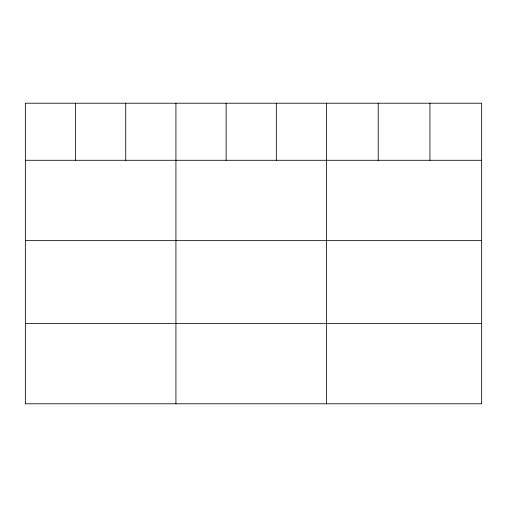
<?xml version="1.0" encoding="UTF-8"?>
<svg xmlns="http://www.w3.org/2000/svg" width="507" height="507" viewBox="0 0 507 507"><rect width="100%" height="100%" fill="white"/><g stroke="black" fill="none" stroke-linecap="round" stroke-linejoin="round"><path stroke-width="0.76" d="M481.65 160.288L481.65 403.787L25.35 403.787L25.35 103.213L481.65 103.213L481.65 160.288L25.35 160.288M25.35 240.641L481.65 240.641M25.35 323.434L481.65 323.434M429.936 103.213L429.936 160.288M378.222 103.213L378.222 160.288M326.508 103.213L326.508 403.787M276.315 103.213L276.315 160.288M226.122 103.213L226.122 160.288M175.929 103.213L175.929 403.787M125.736 103.213L125.736 160.288M75.543 103.213L75.543 160.288"/></g></svg>
